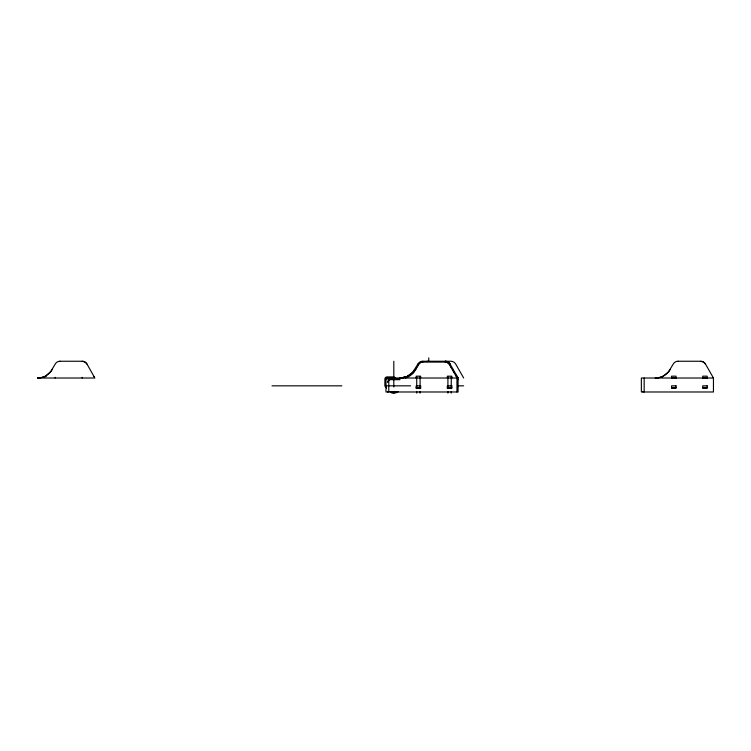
<?xml version="1.0" encoding="UTF-8"?>
<svg xmlns="http://www.w3.org/2000/svg" width="751" height="751" viewBox="0 0 751 751"><rect width="100%" height="100%" fill="white"/><g stroke="black" fill="none" stroke-linecap="round" stroke-linejoin="round"><path stroke-width="1.13" d="M386.812 378.851L387.403 378.016M387.995 381.161L388.474 380.513A2.469 2.122 -36.8 0 1 388.821 380.297M46.064 375.697L50.758 371.567L55.18 364.104A5.567 5.557 0 0 1 60.052 361.212M409.642 375.293L406.939 376.542L412.853 372.177L417.847 364.104A5.651 5.614 0 0 1 422.794 361.222M405.399 377.997A17.771 17.771 0 0 0 415.519 369.886L418.57 364.517A4.825 4.825 0 0 1 422.785 362.104L445.202 362.085A4.825 4.825 0 0 1 449.417 364.507L449.708 364.845M663.753 375.819L668.597 371.745L673.215 364.104A5.642 5.595 0 0 1 678.153 361.193M417.913 365.465L417.068 366.892M418.382 364.657L418.57 364.338A4.853 4.806 0 0 1 422.466 361.954M415.322 369.821L414.777 369.473A17.029 17.029 0 0 1 399.964 377.988L399.964 378.851L386.014 378.851M414.13 371.482L413.594 372.102M413.379 372.336L412.815 372.9M412.703 373.012L412.008 373.623M411.895 373.726L409.896 375.143M458.072 378.016L386.849 378.016L385.995 378.776L385.986 391.984L458.072 391.984L458.072 378.016L450.093 364.075L449.408 364.517L456.955 377.744L456.955 391.984M456.232 376.467L456.927 376.073M449.474 364.301L450.093 364.075A5.679 5.679 0 0 0 445.202 361.259L445.202 362.085M406.554 376.702L400.367 378.006L403.738 378.082M60.052 361.25L82.159 361.25A5.586 5.586 0 0 1 87.022 364.104L94.851 378.016L37.55 378.016A16.766 16.766 0 0 0 52.157 369.473M678.153 361.25L700.57 361.25A5.679 5.679 0 0 1 705.518 364.094L713.45 378.016L713.45 391.984L641.363 391.984L641.363 378.016L713.45 378.016M671.544 377.809L676.013 377.809M702.72 377.809L707.189 377.809M399.964 379.687L390.464 379.687A2.797 2.797 0 0 0 388.783 380.25M272.012 385.836L341.846 385.836M385.432 385.836L410.581 385.836M457.847 385.836L463.667 385.836M416.167 387.516L420.635 387.516M447.343 387.516L451.811 387.516M671.544 387.516L676.013 387.516M702.72 387.516L707.189 387.516M398.396 391.478A7.266 7.266 0 0 1 393.815 393.102L392.604 393.102A2.234 2.234 0 0 1 391.018 392.444L390.332 391.759M662.804 376.645L662.082 376.636A16.719 16.146 0 0 1 655.332 378.016L655.332 378.119M46.196 376.608L44.347 376.57A16.203 15.518 0 0 1 37.55 378.016M457.584 379.602L458.072 379.687M418.57 364.338L417.885 364.075L418.57 364.517M414.805 369.483L415.51 369.886M395.617 378.241L394.932 377.556A2.234 2.234 0 0 0 393.355 376.899L387.112 376.899A2.234 2.234 0 0 0 384.869 379.133L384.869 385.376A2.234 2.234 0 0 0 385.526 386.953L386.558 387.985M455.481 374.486L455.876 375.115M454.477 372.853L453.97 372.008M453.585 371.379L453.228 370.787M451.323 367.586L450.957 366.976M463.667 378.016L455.726 364.104A5.679 5.679 0 0 0 450.788 361.259L422.785 361.25L422.785 362.085M707.189 378.119L707.189 376.176L702.72 376.176L702.72 378.119M676.013 378.119L676.013 376.176L671.544 376.176L671.544 378.119M644.161 378.016L644.161 391.984M643.044 391.393L643.044 391.984M451.811 378.119L451.811 376.176L447.343 376.176L447.343 378.016M451.257 376.908L451.257 388.671M451.257 391.478L451.257 393.102M447.906 376.908L447.906 388.671M447.906 391.478L447.906 393.102M428.737 357.898L428.737 361.391M420.635 378.119L420.635 376.176L416.167 376.176L416.167 378.119M420.081 376.908L420.081 388.671M420.081 391.478L420.081 393.102M416.721 376.908L416.721 388.671M416.721 391.478L416.721 393.102M393.815 361.25L393.815 386.953M393.815 391.515L393.815 393.102M388.783 378.044L388.783 391.984M387.666 391.393L387.666 391.984M82.159 377.387L82.159 378.016M55.18 377.34L55.18 378.016M392.604 391.984A1.117 1.117 0 0 1 391.806 391.656M396.077 391.553A6.149 6.149 0 0 1 393.815 391.984M386.314 386.164A1.117 1.117 0 0 1 385.986 385.376M385.986 379.133A1.117 1.117 0 0 1 387.112 378.016M393.355 378.016A1.117 1.117 0 0 1 393.834 378.119M387.554 382.484A2.694 2.666 45.4 0 1 387.929 381.123M82.159 361.306A5.567 5.435 28.4 0 1 86.966 364.132M44.253 377.396A8.646 1.868 -44.1 0 1 44.253 376.673M94.044 376.58A62.192 54.879 -90 0 1 93.603 376.598M700.57 361.344A5.642 5.417 22.8 0 1 705.424 364.141M670.174 369.483A17.029 17.029 0 0 1 655.332 377.988M662.316 376.946A9.275 1.493 -41 0 1 662.673 376.251M426.568 361.55A5.679 5.679 0 0 1 428.38 361.259M405.211 377.199A16.691 16.128 0 0 1 399.964 378.016M405.268 376.58A11.143 6.402 -3.8 0 1 404.122 376.626M456.937 377.565A1.089 0.498 -32.8 0 1 457.95 377.603M445.202 361.315A5.651 5.501 18.5 0 1 450.084 364.122M445.747 362.095A4.853 4.675 18.3 0 1 449.004 363.869M416.43 368.018A25.844 1.033 -60.1 0 1 415.444 369.67M452.6 369.708A21.338 0.76 60 0 1 452.449 369.464M420.635 385.836L416.167 385.836L416.167 388.408L420.635 388.408L420.635 385.836M451.811 385.836L447.343 385.836L447.343 388.408L451.811 388.408L451.811 385.836M676.013 385.836L671.544 385.836L671.544 388.408L676.013 388.408L676.013 385.836M707.189 385.836L702.72 385.836L702.72 388.408L707.189 388.408L707.189 385.836"/></g></svg>
